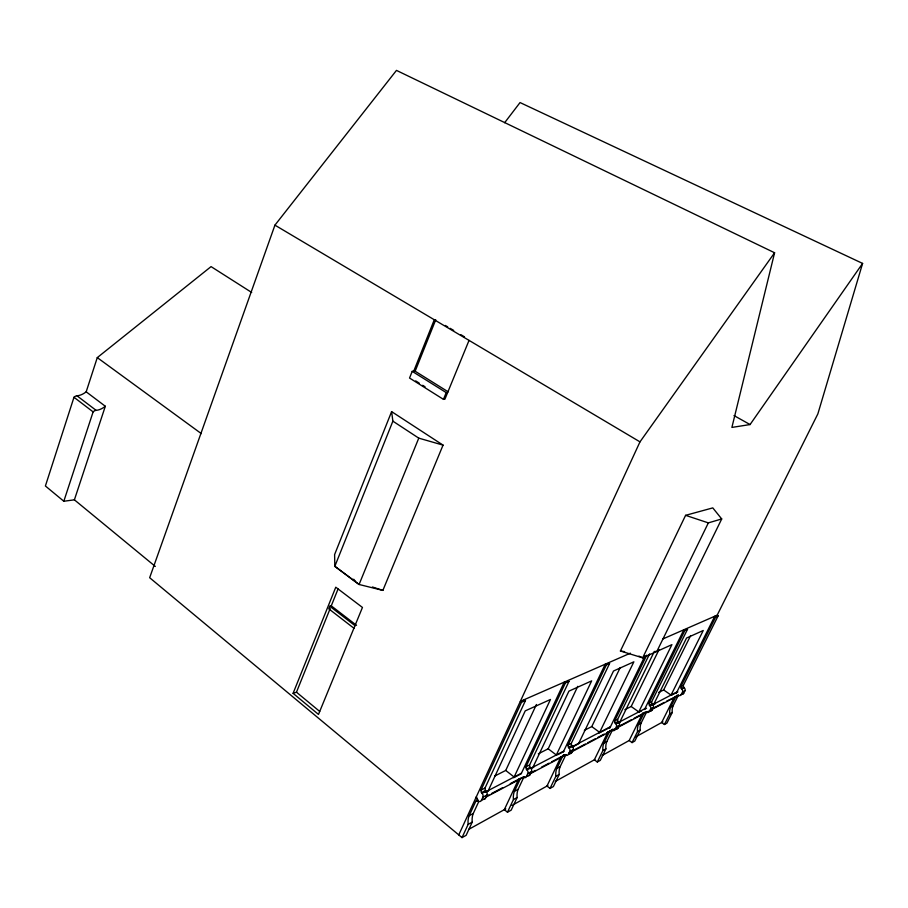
<?xml version="1.0" encoding="UTF-8"?>
<svg xmlns="http://www.w3.org/2000/svg" width="908" height="908" viewBox="0 0 908 908"><rect width="100%" height="100%" fill="white"/><g stroke="black" fill="none" stroke-linecap="round" stroke-linejoin="round"><path stroke-width="1.36" d="M478.754 801.594L473.25 813.511A17.842 13.597 65.8 0 0 472.239 822.115L466.133 835.315L462.024 837.607L149.661 577.715L274.931 225.15L396.467 70.393L774.592 252.764L731.893 427.418L750.065 424.558L862.6 263.422L520.046 102.559L504.644 122.716M862.6 263.422L817.858 413.9L717.172 615.181L662.783 638.994M251.686 292.467L211.065 266.612L97.281 357.616L86.181 391.813A15.89 10.624 -49.6 0 1 76.987 395.797A4.449 2.94 -48.9 0 0 73.979 397.273L45.4 485.984L63.821 501.25L74.399 499.831L155.325 566.444M63.821 501.25L93.115 411.88A4.495 2.906 -49.4 0 1 96.123 410.359A16.06 10.499 -49.9 0 0 105.317 406.262L86.181 391.813M74.399 499.831L105.317 406.262M391.609 411.619L334.609 554.561L334.825 566.32L359.091 584.48L382.87 590.393L443.047 445.124L391.609 411.619L392.88 421.164L334.825 566.32L359.091 584.48L418.77 438.144L392.88 421.164M447.916 391.666L415.149 371.213L412.221 371.349L409.542 378.034L443.456 399.361L444.886 399.248L469.039 340.386M413.685 371.281L434.296 319.764L435.738 319.775L415.149 371.213M293.091 693.337L335.778 587.215L362.451 607.441L318.492 714.426L293.091 693.337L296.462 692.191L330.217 608.439M356.549 625.34L331.261 605.863L329.808 606.249L328.775 608.825L354.063 628.359M331.261 605.863L338.06 588.974M443.456 399.361L446.225 392.608L447.655 392.506M458.767 834.895L639.981 441.867L774.592 252.764M462.024 837.607L468.153 824.362A17.933 13.631 65.9 0 1 469.152 815.713L475.781 801.355L477.824 800.288M475.781 801.355A4.585 3.507 66.5 0 1 477.699 800.833L478.414 801.117A2.974 2.281 66.6 0 0 479.356 801.503L479.674 801.537A2.974 2.281 66.6 0 0 481.399 800.402L482.874 797.213A2.974 2.281 66.7 0 0 482.852 794.659L482.693 794.296A2.974 2.281 66.7 0 0 481.989 793.365L481.467 792.65A4.597 3.541 66.6 0 1 480.956 790.153L521.521 702.247L525.482 700.499L524.313 699.625M483.567 799.369L483.737 799.38A2.962 2.27 66.5 0 0 485.462 798.257L486.938 795.067A2.962 2.281 66.6 0 0 486.915 792.525L486.745 792.173A2.962 2.281 66.6 0 0 486.052 791.243L485.53 790.539A4.574 3.53 66.5 0 1 485.02 788.042L525.482 700.499M488.334 790.505L525.233 710.873L550.464 699.478L514.132 777.021L505.733 770.438L494.61 776.102M505.733 770.438L536.435 704.483M518.695 779.064L504.315 809.675L507.47 812.217L511.181 810.14L517.14 797.519A16.946 13.223 64.6 0 1 518.128 789.313L523.984 776.885M521.101 773.968L564.254 682.135L565.389 682.964L568.964 681.397L567.829 680.569M507.47 812.217L513.44 799.539A17.014 13.257 64.7 0 1 514.439 791.299L520.307 778.826M522.747 777.055L523.451 777.316A2.826 2.213 65.5 0 0 524.359 777.679L524.665 777.713A2.826 2.213 65.5 0 0 526.345 776.612L527.786 773.559A2.826 2.225 65.6 0 0 527.775 771.13L527.605 770.79A2.826 2.225 65.6 0 0 526.935 769.916L526.424 769.246A4.358 3.439 65.5 0 1 525.925 766.874L565.389 682.964M528.036 775.738L528.342 775.761A2.815 2.213 65.4 0 0 530.011 774.672L531.452 771.63A2.815 2.213 65.5 0 0 531.43 769.212L531.271 768.872A2.815 2.213 65.5 0 0 530.601 767.998L530.102 767.328A4.347 3.428 65.4 0 1 529.602 764.967L568.964 681.397M533.019 767.158L568.919 691.147L591.664 680.875L556.332 754.979L548.182 748.794L538.308 753.833M548.182 748.794L577.783 686.323M560.94 756.852L546.979 786.044L550.044 788.428L553.392 786.555L559.192 774.467A16.106 12.837 63.4 0 1 560.168 766.658L565.866 754.764M563.369 751.779L605.25 664.191L606.351 664.962L609.574 663.544L608.474 662.772M550.044 788.428L555.855 776.306A16.174 12.871 63.5 0 1 556.831 768.452L563.108 755.331M564.14 754.866A4.143 3.314 64.2 0 1 564.912 754.809L565.582 755.059A2.679 2.156 64.3 0 0 566.479 755.388L566.774 755.411A2.679 2.156 64.3 0 0 568.408 754.355L569.804 751.427A2.679 2.156 64.4 0 0 569.793 749.123L569.634 748.805A2.679 2.156 64.4 0 0 568.976 747.976L568.487 747.341A4.143 3.337 64.3 0 1 568.011 745.093L606.351 664.962M568.011 745.093L571.325 743.368L609.574 663.544M624.852 709.715L631.173 706.492L638.778 711.917L671.92 644.635L642.66 657.823L620.414 651.002L685.597 515.335L712.791 507.89L721.712 518.956L656.859 651.411L654.044 651.547M568.907 753.3A2.667 2.145 64.2 0 0 569.793 753.629L570.088 753.651A2.667 2.145 64.2 0 0 571.722 752.596L573.118 749.69A2.667 2.145 64.2 0 0 573.096 747.386L572.948 747.068A2.667 2.145 64.2 0 0 572.29 746.24L571.802 745.616A4.131 3.326 64.2 0 1 571.325 743.368M578.748 743.277L613.513 671.012L633.863 661.819L599.643 732.359L591.766 726.582L584.343 730.361M591.766 726.582L620.266 667.505M721.712 518.956L708.342 522.883L642.66 657.823L638.937 656.109M607.951 731.893L594.354 759.814L597.305 762.016L600.29 760.359L605.897 748.884A15.175 12.383 61.9 0 1 606.839 741.495L612.9 729.09M609.813 728.08L645.055 655.746M597.305 762.016L602.923 750.507A15.232 12.417 62 0 1 603.877 743.096L609.336 731.893M611.686 730.134L612.332 730.361A2.531 2.077 62.8 0 0 615.045 729.657L616.396 726.888A2.531 2.077 62.8 0 0 615.613 723.642L615.136 723.052A3.904 3.223 62.7 0 1 614.682 720.929L646.746 655.156M614.682 720.929L617.622 719.408L649.617 653.874M619.971 721.746L653.635 652.897M615.045 729.657L617.996 728.102L619.347 725.344A2.52 2.077 62.7 0 0 618.552 722.098L618.087 721.52A3.893 3.212 62.6 0 1 617.622 719.408M631.173 706.492L659.106 649.481M642.864 712.825L629.187 740.519L632.059 742.608L634.783 741.076L640.242 730.066A14.494 12.02 60.5 0 1 641.161 722.995L646.473 712.269M644.725 709.046L683.883 629.755L684.904 630.436L687.515 629.289L686.482 628.608M632.059 742.608L637.53 731.553A14.551 12.054 60.6 0 1 638.46 724.459L643.772 713.699M646.053 711.997L646.678 712.212A2.418 2.009 61.4 0 0 649.311 711.52L650.627 708.864A2.418 2.02 61.4 0 0 649.867 705.766L649.413 705.21A3.734 3.121 61.3 0 1 648.97 703.178L684.904 630.436M648.97 703.178L651.649 701.793L687.515 629.289M653.851 704.052L686.562 638.029L703.246 630.492L671.046 695.074L663.657 689.932L658.709 692.452M649.311 711.52L652.001 710.101L653.317 707.457A2.406 2.009 61.3 0 0 652.557 704.358L652.092 703.802A3.711 3.121 61.2 0 1 651.649 701.793M663.657 689.932L690.613 635.6M674.303 697.231L661.648 722.541L664.429 724.516L666.926 723.12L672.238 712.53A13.858 11.668 59.1 0 1 673.134 705.754L678.299 695.46M676.199 693.428L714.789 616.226L715.788 616.861L718.16 615.817L717.172 615.181M664.429 724.516L669.752 713.892A13.915 11.702 59.2 0 1 670.66 707.094L676.403 695.619M651.081 709.886L678.605 695.335A2.304 1.952 60 0 0 681.204 694.643L682.487 692.089A2.304 1.964 60 0 0 681.749 689.127L681.306 688.593A3.564 3.03 59.9 0 1 680.875 686.664L715.788 616.861M680.875 686.664L683.338 685.392L718.16 615.817M681.204 694.643L683.667 693.337L684.938 690.795A2.304 1.952 59.9 0 0 684.201 687.844L683.769 687.311A3.553 3.019 59.7 0 1 683.338 685.392M468.664 829.413L505.79 808.858M511.976 805.43L547.853 785.568M555.276 781.447L594.865 759.531M602.288 755.411L629.505 740.338M635.691 736.91L662.919 721.837M468.153 824.362L472.239 822.115M513.44 799.539L517.14 797.519M555.855 776.306L559.192 774.467M602.923 750.507L605.897 748.884M637.53 731.553L640.242 730.066M669.752 713.892L672.238 712.53M469.152 815.713L473.25 813.511M514.439 791.299L518.128 789.313M556.831 768.452L560.168 766.658M603.877 743.096L606.839 741.495M638.46 724.459L641.161 722.995M670.66 707.094L673.134 705.754M485.916 797.145L524.711 776.658M529.716 774.013L566.002 754.843M568.499 753.515L648.584 711.202M481.399 800.402L485.462 798.257M526.345 776.612L530.011 774.672M568.408 754.355L571.722 752.596M482.874 797.213L486.938 795.067M527.786 773.559L531.452 771.63M569.804 751.427L573.118 749.69M616.396 726.888L619.347 725.344M650.627 708.864L653.317 707.457M682.487 692.089L684.938 690.795M486.461 796.202L488.958 794.886M491.466 793.558L502.737 787.622M510.251 783.661L521.51 777.713M530.272 773.083L535.289 770.449M541.543 767.146L549.056 763.174M551.553 761.857L565.332 754.593M572.846 750.632L585.365 744.027M587.862 742.699L595.376 738.737M597.884 737.421L604.138 734.118M606.646 732.79L612.9 729.487M620.414 725.526L631.684 719.579M634.181 718.262L646.7 711.656M652.965 708.354L664.225 702.406M666.733 701.09L678.651 695.324M484.94 792.275L521.453 773.196M530.771 768.338L563.664 751.154M571.688 746.955L610.482 726.695M617.792 722.881L644.884 708.728M651.342 705.357L676.914 691.998M486.098 792.139L488.606 790.823M513.678 777.713L519.944 774.445M531.225 768.543L533.734 767.226M557.546 754.775L563.811 751.506M572.585 746.909L578.85 743.641M598.905 733.153L610.187 727.251M617.712 723.324L620.221 722.008M639.028 712.178L641.525 710.873M644.033 709.557L646.541 708.251M652.807 704.971L655.315 703.655M671.614 695.142L677.879 691.862M481.467 792.65L485.53 790.539M526.424 769.246L530.102 767.328M568.487 747.341L571.802 745.616M615.136 723.052L618.087 721.52M649.413 705.21L652.092 703.802M681.306 688.593L683.769 687.311M481.989 793.365L486.052 791.243M526.935 769.916L530.601 767.998M568.976 747.976L572.29 746.24M615.613 723.642L618.552 722.098M649.867 705.766L652.557 704.358M681.749 689.127L684.201 687.844M480.956 790.153L485.02 788.042M525.925 766.874L529.602 764.967M630.402 653.17L520.329 701.373L521.521 702.247M620.414 651.002L624.568 651.638M418.77 438.144L443.047 445.124M372.416 586.988L382.87 590.393M685.597 515.335L708.342 522.883M734.005 415.58L750.065 424.558M445.317 325.45L447.712 326.869M450.107 328.299L453.694 330.421M460.878 334.689L464.465 336.811M274.931 225.15L639.981 441.867M412.221 371.349L446.225 392.608M415.682 380.895L419.19 383.097M422.697 385.298L425.035 386.763M97.281 357.616L201.304 433.604M76.987 395.797L96.123 410.359M73.979 397.273L93.115 411.88M329.808 606.249L355.13 625.748M296.462 692.191L319.718 711.452M353.711 579.225L355.448 581.472M476.359 796.759L478.414 801.117M476.064 797.372L477.699 800.833M683.667 693.337A2.304 1.952 59.9 0 1 681.375 694.143M677.005 695.29A3.564 3.008 59.9 0 1 678.038 695.119M644.362 712.508A3.723 3.099 61.3 0 1 644.657 712.315M652.001 710.101A2.406 2.009 61.3 0 1 649.64 710.919M609.938 730.645A3.893 3.189 62.7 0 1 610.255 730.452M617.996 728.102A2.52 2.066 62.7 0 1 615.284 728.795M563.425 755.127A4.143 3.314 64.2 0 1 563.777 754.968"/></g></svg>
